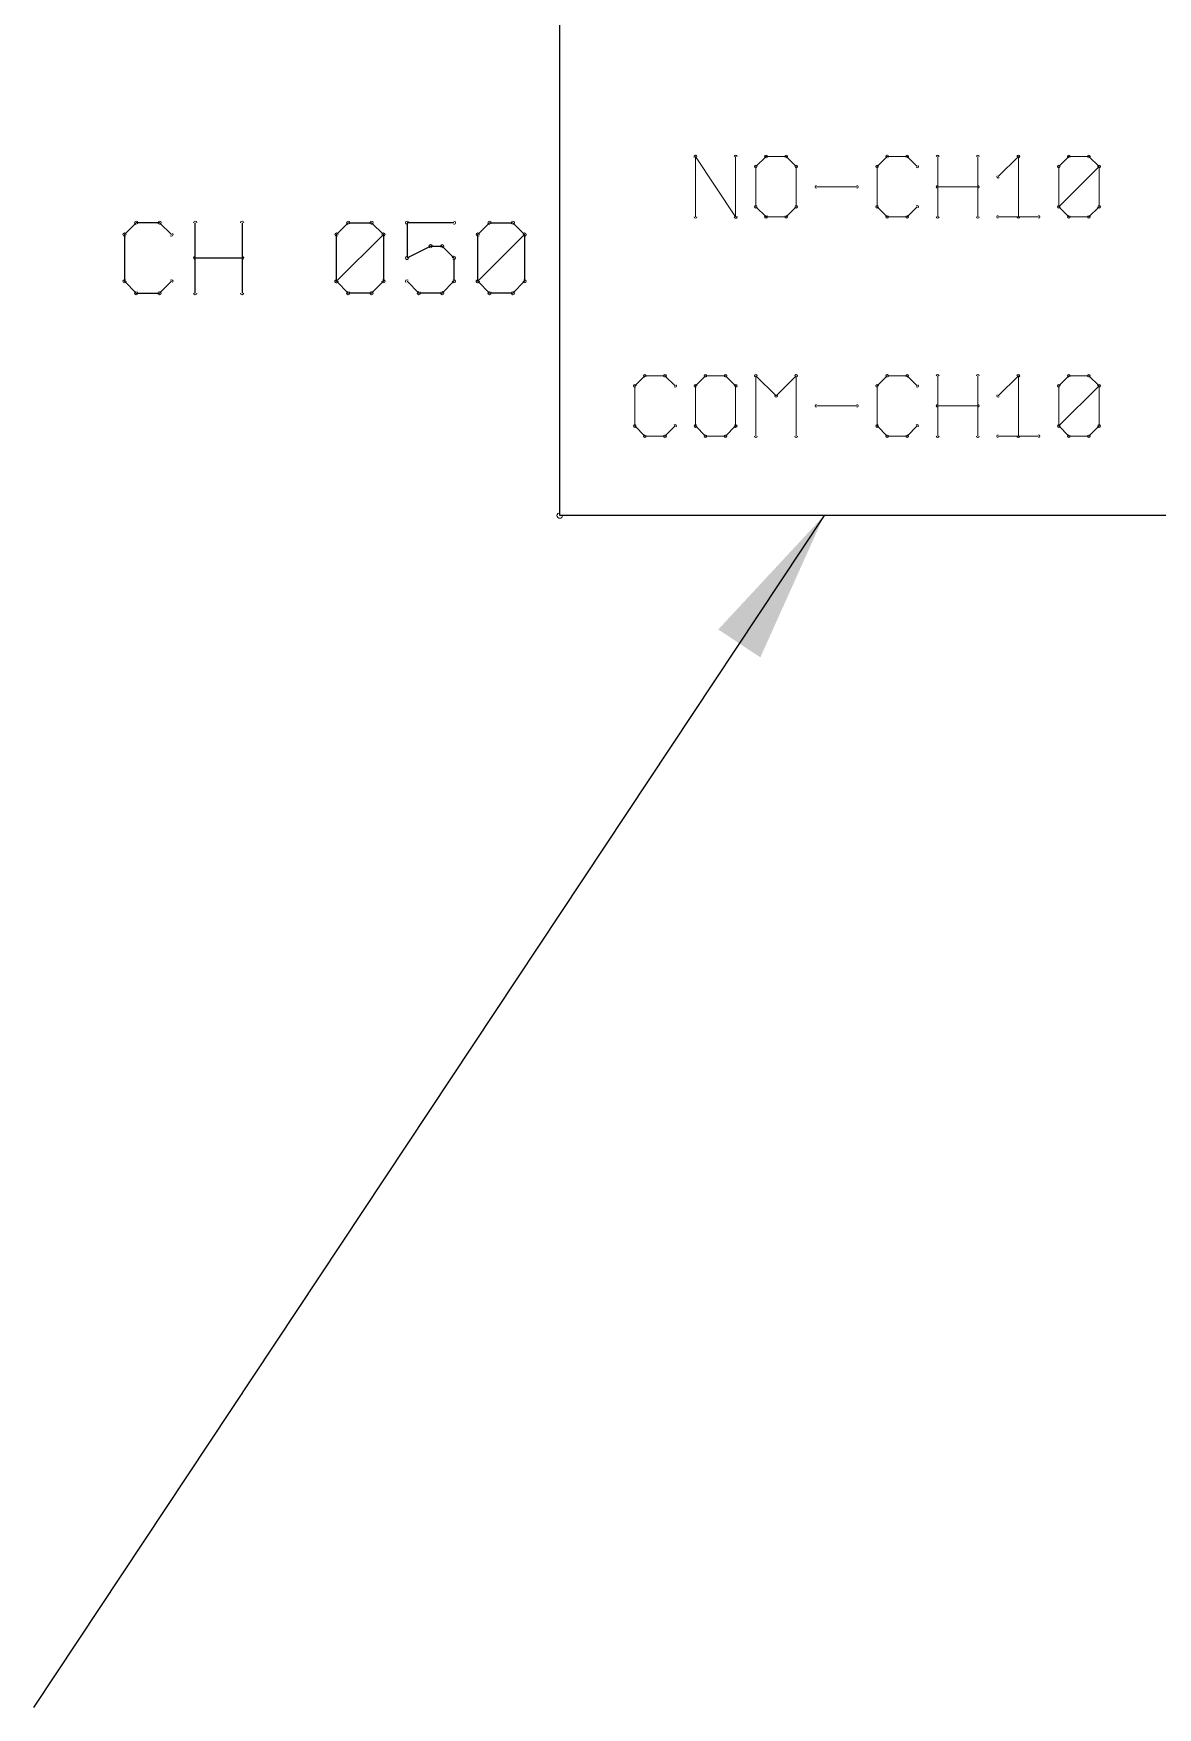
# Paper-space layout 'OUTPUT MODULE' of a CAD drawing. Header units: inches. Extents: x 0.9 to 16.5, y 0.5 to 10.7.
# Drawn here: x 3.62 to 4.645, y 2.512 to 4.04 of the extents above; entities that cross this region are included whole.
import ezdxf

# ---------------------------------------------------------------- set-up
doc = ezdxf.new("R2010")
doc.units = ezdxf.units.IN
doc.header["$MEASUREMENT"] = 0
doc.layers.add('94', color=14, linetype='Continuous')
doc.layers.add('TEXT', color=4, linetype='Continuous')
doc.dimstyles.new('SLDDIMSTYLE0', dxfattribs={"dimtxt": 0.18, "dimasz": 0.14, "dimexe": 0, "dimexo": 0.0625, "dimgap": 0, "dimtad": 0, "dimtih": 1, "dimtoh": 1, "dimdec": 0, "dimrnd": 1e-09, "dimzin": 0, "dimdsep": 46, "dimtxsty": 'Standard', "dimsah": 1, "dimcen": 0.09, "dimadec": 0, "dimazin": 0, "dimtfac": 0.14, "dimtdec": 0, "dimtofl": 0, "dimtmove": 0, "dimatfit": 3, "dimfxl": 0, "dimfrac": 2, "dimtolj": 1, "dimtzin": 0, "dimarcsym": 0})

psp = doc.layouts.new('OUTPUT MODULE')

# ---------------------------------------------------------------- linework, layer by layer
at = {"layer": '94', "lineweight": 25}
for p, q in [((4.1, 3.6), (4.1, 7.6)), ((4.7, 3.6), (4.1, 3.6))]:
    psp.add_line(p, q, dxfattribs=at)
at = {"layer": '94', "lineweight": 18}
for start, end in [(90, 270), (180, 0)]:
    psp.add_arc((4.1, 3.6), 0.0025, start, end, dxfattribs=at)
at = {"layer": 'TEXT', "lineweight": 18}
for p, q in [((4.2238, 3.8725), (4.2238, 3.9275)), ((4.2238, 3.9275), (4.2605, 3.8725)), ((4.2605, 3.8725), (4.2605, 3.9275)), ((4.2882, 3.9275), (4.279, 3.9184)), ((4.3065, 3.9275), (4.2882, 3.9275)), ((4.3157, 3.9184), (4.3065, 3.9275)), ((4.3987, 3.9275), (4.3895, 3.9184)), ((4.417, 3.9275), (4.3987, 3.9275)), ((4.4262, 3.9184), (4.417, 3.9275)), ((4.4448, 3.8725), (4.4448, 3.9275)), ((4.4815, 3.9275), (4.4815, 3.8725)), ((4.5, 3.9092), (4.5184, 3.9275)), ((4.5184, 3.9275), (4.5184, 3.8725)), ((4.5553, 3.9184), (4.5644, 3.9275)), ((4.5644, 3.9275), (4.5828, 3.9275)), ((4.5828, 3.9275), (4.592, 3.9184)), ((4.279, 3.9184), (4.279, 3.8817)), ((4.3157, 3.8817), (4.3157, 3.9184)), ((4.3895, 3.9184), (4.3895, 3.8817)), ((4.5553, 3.8817), (4.5553, 3.9184)), ((4.5553, 3.8817), (4.592, 3.9184)), ((4.592, 3.9184), (4.592, 3.8817)), ((4.3343, 3.9), (4.371, 3.9)), ((4.4448, 3.9), (4.4815, 3.9)), ((4.279, 3.8817), (4.2882, 3.8725)), ((4.3065, 3.8725), (4.3157, 3.8817)), ((4.3895, 3.8817), (4.3987, 3.8725)), ((4.417, 3.8725), (4.4262, 3.8817)), ((4.5644, 3.8725), (4.5553, 3.8817)), ((4.592, 3.8817), (4.5828, 3.8725)), ((4.2882, 3.8725), (4.3065, 3.8725)), ((4.3987, 3.8725), (4.417, 3.8725)), ((4.5, 3.8725), (4.5367, 3.8725)), ((4.5828, 3.8725), (4.5644, 3.8725)), ((4.1777, 3.7275), (4.1685, 3.7184)), ((4.196, 3.7275), (4.1777, 3.7275)), ((4.2052, 3.7184), (4.196, 3.7275)), ((4.2329, 3.7275), (4.2238, 3.7184)), ((4.2513, 3.7275), (4.2329, 3.7275)), ((4.2605, 3.7184), (4.2513, 3.7275)), ((4.279, 3.6725), (4.279, 3.7275)), ((4.279, 3.7275), (4.2974, 3.7092)), ((4.2974, 3.7092), (4.3157, 3.7275)), ((4.3157, 3.7275), (4.3157, 3.6725)), ((4.3987, 3.7275), (4.3895, 3.7184)), ((4.417, 3.7275), (4.3987, 3.7275)), ((4.4262, 3.7184), (4.417, 3.7275)), ((4.4448, 3.6725), (4.4448, 3.7275)), ((4.4815, 3.7275), (4.4815, 3.6725)), ((4.5, 3.7092), (4.5184, 3.7275)), ((4.5184, 3.7275), (4.5184, 3.6725)), ((4.5553, 3.7184), (4.5644, 3.7275)), ((4.5644, 3.7275), (4.5828, 3.7275)), ((4.5828, 3.7275), (4.592, 3.7184)), ((4.1685, 3.7184), (4.1685, 3.6817)), ((4.2238, 3.7184), (4.2238, 3.6817)), ((4.2605, 3.6817), (4.2605, 3.7184)), ((4.3895, 3.7184), (4.3895, 3.6817)), ((4.5553, 3.6817), (4.5553, 3.7184)), ((4.5553, 3.6817), (4.592, 3.7184)), ((4.592, 3.7184), (4.592, 3.6817)), ((4.3343, 3.7), (4.371, 3.7)), ((4.4448, 3.7), (4.4815, 3.7)), ((4.1685, 3.6817), (4.1777, 3.6725)), ((4.196, 3.6725), (4.2052, 3.6817)), ((4.2238, 3.6817), (4.2329, 3.6725)), ((4.2513, 3.6725), (4.2605, 3.6817)), ((4.3895, 3.6817), (4.3987, 3.6725)), ((4.417, 3.6725), (4.4262, 3.6817)), ((4.5644, 3.6725), (4.5553, 3.6817)), ((4.592, 3.6817), (4.5828, 3.6725)), ((4.1777, 3.6725), (4.196, 3.6725)), ((4.2329, 3.6725), (4.2513, 3.6725)), ((4.3987, 3.6725), (4.417, 3.6725)), ((4.5, 3.6725), (4.5367, 3.6725)), ((4.5828, 3.6725), (4.5644, 3.6725))]:
    psp.add_line(p, q, dxfattribs=at)
at = {"layer": 'TEXT', "lineweight": 25}
for p, q in [((3.7137, 3.8671), (3.703, 3.8564)), ((3.735, 3.8671), (3.7137, 3.8671)), ((3.7457, 3.8564), (3.735, 3.8671)), ((3.7675, 3.803), (3.7675, 3.8671)), ((3.8102, 3.8671), (3.8102, 3.803)), ((3.8964, 3.8564), (3.907, 3.8671)), ((3.907, 3.8671), (3.9284, 3.8671)), ((3.9284, 3.8671), (3.9391, 3.8564)), ((4.0035, 3.8671), (3.9608, 3.8671)), ((3.9608, 3.8671), (3.9608, 3.835)), ((4.0253, 3.8564), (4.036, 3.8671)), ((4.036, 3.8671), (4.0573, 3.8671)), ((4.0573, 3.8671), (4.068, 3.8564)), ((3.703, 3.8564), (3.703, 3.8137)), ((3.8964, 3.8137), (3.8964, 3.8564)), ((3.8964, 3.8137), (3.9391, 3.8564)), ((3.9391, 3.8564), (3.9391, 3.8137)), ((4.0253, 3.8137), (4.0253, 3.8564)), ((4.0253, 3.8137), (4.068, 3.8564)), ((4.068, 3.8564), (4.068, 3.8137)), ((3.7675, 3.835), (3.8102, 3.835)), ((3.9608, 3.835), (3.9822, 3.8457)), ((3.9822, 3.8457), (3.9928, 3.8457)), ((3.9928, 3.8457), (4.0035, 3.835)), ((4.0035, 3.835), (4.0035, 3.8137)), ((3.703, 3.8137), (3.7137, 3.803)), ((3.735, 3.803), (3.7457, 3.8137)), ((3.907, 3.803), (3.8964, 3.8137)), ((3.9391, 3.8137), (3.9284, 3.803)), ((3.9715, 3.803), (3.9608, 3.8137)), ((4.0035, 3.8137), (3.9928, 3.803)), ((4.036, 3.803), (4.0253, 3.8137)), ((4.068, 3.8137), (4.0573, 3.803)), ((3.7137, 3.803), (3.735, 3.803)), ((3.9284, 3.803), (3.907, 3.803)), ((3.9928, 3.803), (3.9715, 3.803)), ((4.0573, 3.803), (4.036, 3.803))]:
    psp.add_line(p, q, dxfattribs=at)
at = {"layer": 'TEXT', "lineweight": 18}
for centre, radius, start, end in [((4.2238, 3.9275), 0.00125, 0, 180), ((4.2238, 3.9275), 0.00125, 33.6646, 213.6646), ((4.2605, 3.9275), 0.00125, 0, 180), ((4.2882, 3.9275), 0.00125, 90, 270), ((4.2882, 3.9275), 0.00125, 315, 135), ((4.3065, 3.9275), 0.00125, 45, 225), ((4.3065, 3.9275), 0.00125, 270, 90), ((4.3987, 3.9275), 0.00125, 90, 270), ((4.3987, 3.9275), 0.00125, 314.9838, 134.9838), ((4.417, 3.9275), 0.00125, 45.0162, 225.0162), ((4.417, 3.9275), 0.00125, 270, 90), ((4.4448, 3.9275), 0.00125, 0, 180), ((4.4815, 3.9275), 0.00125, 0, 180), ((4.5184, 3.9275), 0.00125, 0, 180), ((4.5184, 3.9275), 0.00125, 315, 135), ((4.5644, 3.9275), 0.00125, 90, 270), ((4.5644, 3.9275), 0.00125, 315, 135), ((4.5828, 3.9275), 0.00125, 45, 225), ((4.5828, 3.9275), 0.00125, 270, 90), ((4.279, 3.9184), 0.00125, 0, 180), ((4.279, 3.9184), 0.00125, 135.0162, 315.0162), ((4.3157, 3.9184), 0.00125, 0, 180), ((4.3157, 3.9184), 0.00125, 224.9838, 44.9838), ((4.3895, 3.9184), 0.00125, 0, 180), ((4.3895, 3.9184), 0.00125, 135.0162, 315.0162), ((4.4262, 3.9184), 0.00125, 224.9838, 44.9838), ((4.5, 3.9092), 0.00125, 134.9838, 314.9838), ((4.5553, 3.9184), 0.00125, 0, 180), ((4.5553, 3.9184), 0.00125, 135, 315), ((4.592, 3.9184), 0.00125, 0, 180), ((4.592, 3.9184), 0.00125, 315, 135), ((4.592, 3.9184), 0.00125, 225, 45), ((4.3343, 3.9), 0.00125, 90, 270), ((4.371, 3.9), 0.00125, 270, 90), ((4.4448, 3.9), 0.00125, 90, 270), ((4.4815, 3.9), 0.00125, 270, 90), ((4.279, 3.8817), 0.00125, 44.9838, 224.9838), ((4.279, 3.8817), 0.00125, 180, 0), ((4.3157, 3.8817), 0.00125, 180, 0), ((4.3157, 3.8817), 0.00125, 315.0162, 135.0162), ((4.3895, 3.8817), 0.00125, 44.9838, 224.9838), ((4.3895, 3.8817), 0.00125, 180, 0), ((4.4262, 3.8817), 0.00125, 315.0162, 135.0162), ((4.5553, 3.8817), 0.00125, 45, 225), ((4.5553, 3.8817), 0.00125, 135, 315), ((4.5553, 3.8817), 0.00125, 180, 0), ((4.592, 3.8817), 0.00125, 180, 0), ((4.592, 3.8817), 0.00125, 315, 135), ((3.7137, 3.8671), 0.0015, 90, 270), ((3.7137, 3.8671), 0.0015, 315, 135), ((3.735, 3.8671), 0.0015, 45, 225), ((3.735, 3.8671), 0.0015, 270, 90), ((3.7675, 3.8671), 0.0015, 0, 180), ((3.8102, 3.8671), 0.0015, 0, 180), ((3.907, 3.8671), 0.0015, 90, 270), ((3.907, 3.8671), 0.0015, 315, 135), ((3.9284, 3.8671), 0.0015, 45, 225), ((3.9284, 3.8671), 0.0015, 270, 90), ((3.9608, 3.8671), 0.0015, 90, 270), ((3.9608, 3.8671), 0.0015, 0, 180), ((4.0035, 3.8671), 0.0015, 270, 90), ((4.036, 3.8671), 0.0015, 90, 270), ((4.036, 3.8671), 0.0015, 315, 135), ((4.0573, 3.8671), 0.0015, 45, 225), ((4.0573, 3.8671), 0.0015, 270, 90), ((4.2238, 3.8725), 0.00125, 180, 0), ((4.2605, 3.8725), 0.00125, 180, 0), ((4.2605, 3.8725), 0.00125, 213.6646, 33.6646), ((4.2882, 3.8725), 0.00125, 90, 270), ((4.2882, 3.8725), 0.00125, 225, 45), ((4.3065, 3.8725), 0.00125, 135, 315), ((4.3065, 3.8725), 0.00125, 270, 90), ((4.3987, 3.8725), 0.00125, 90, 270), ((4.3987, 3.8725), 0.00125, 225.0162, 45.0162), ((4.417, 3.8725), 0.00125, 134.9838, 314.9838), ((4.417, 3.8725), 0.00125, 270, 90), ((4.4448, 3.8725), 0.00125, 180, 0), ((4.4815, 3.8725), 0.00125, 180, 0), ((4.5, 3.8725), 0.00125, 90, 270), ((4.5184, 3.8725), 0.00125, 180, 0), ((4.5367, 3.8725), 0.00125, 270, 90), ((4.5644, 3.8725), 0.00125, 90, 270), ((4.5644, 3.8725), 0.00125, 225, 45), ((4.5828, 3.8725), 0.00125, 135, 315), ((4.5828, 3.8725), 0.00125, 270, 90), ((3.703, 3.8564), 0.0015, 0, 180), ((3.703, 3.8564), 0.0015, 135, 315), ((3.7457, 3.8564), 0.0015, 225, 45), ((3.8964, 3.8564), 0.0015, 0, 180), ((3.8964, 3.8564), 0.0015, 135, 315), ((3.9391, 3.8564), 0.0015, 0, 180), ((3.9391, 3.8564), 0.0015, 315, 135), ((3.9391, 3.8564), 0.0015, 225, 45), ((4.0253, 3.8564), 0.0015, 0, 180), ((4.0253, 3.8564), 0.0015, 135, 315), ((4.068, 3.8564), 0.0015, 0, 180), ((4.068, 3.8564), 0.0015, 315, 135), ((4.068, 3.8564), 0.0015, 225, 45), ((3.7675, 3.835), 0.0015, 90, 270), ((3.8102, 3.835), 0.0015, 270, 90), ((3.9608, 3.835), 0.0015, 116.5736, 296.5736), ((3.9608, 3.835), 0.0015, 180, 0), ((3.9822, 3.8457), 0.0015, 90, 270), ((3.9822, 3.8457), 0.0015, 296.548, 116.548), ((3.9928, 3.8457), 0.0015, 45.0135, 225.0135), ((3.9928, 3.8457), 0.0015, 270, 90), ((4.0035, 3.835), 0.0015, 0, 180), ((4.0035, 3.835), 0.0015, 224.9865, 44.9865), ((3.703, 3.8137), 0.0015, 44.9865, 224.9865), ((3.703, 3.8137), 0.0015, 180, 0), ((3.7137, 3.803), 0.0015, 90, 270), ((3.7137, 3.803), 0.0015, 225.0135, 45.0135), ((3.735, 3.803), 0.0015, 134.9865, 314.9865), ((3.735, 3.803), 0.0015, 270, 90), ((3.7457, 3.8137), 0.0015, 315.0135, 135.0135), ((3.8964, 3.8137), 0.0015, 44.9865, 224.9865), ((3.8964, 3.8137), 0.0015, 135.0135, 315.0135), ((3.8964, 3.8137), 0.0015, 180, 0), ((3.907, 3.803), 0.0015, 90, 270), ((3.907, 3.803), 0.0015, 225.0135, 45.0135), ((3.9284, 3.803), 0.0015, 134.9865, 314.9865), ((3.9284, 3.803), 0.0015, 270, 90), ((3.9391, 3.8137), 0.0015, 180, 0), ((3.9391, 3.8137), 0.0015, 315.0135, 135.0135), ((3.9608, 3.8137), 0.0015, 44.9865, 224.9865), ((3.9715, 3.803), 0.0015, 90, 270), ((3.9715, 3.803), 0.0015, 225.0135, 45.0135), ((3.9928, 3.803), 0.0015, 134.9865, 314.9865), ((3.9928, 3.803), 0.0015, 270, 90), ((4.0035, 3.8137), 0.0015, 180, 0), ((4.0035, 3.8137), 0.0015, 315.0135, 135.0135), ((4.0253, 3.8137), 0.0015, 44.9865, 224.9865), ((4.0253, 3.8137), 0.0015, 135.0135, 315.0135), ((4.0253, 3.8137), 0.0015, 180, 0), ((4.036, 3.803), 0.0015, 90, 270), ((4.036, 3.803), 0.0015, 225.0135, 45.0135), ((4.0573, 3.803), 0.0015, 134.9865, 314.9865), ((4.0573, 3.803), 0.0015, 270, 90), ((4.068, 3.8137), 0.0015, 180, 0), ((4.068, 3.8137), 0.0015, 315.0135, 135.0135), ((3.7675, 3.803), 0.0015, 180, 0), ((3.8102, 3.803), 0.0015, 180, 0), ((4.1777, 3.7275), 0.00125, 90, 270), ((4.1777, 3.7275), 0.00125, 315, 135), ((4.196, 3.7275), 0.00125, 45, 225), ((4.196, 3.7275), 0.00125, 270, 90), ((4.2329, 3.7275), 0.00125, 90, 270), ((4.2329, 3.7275), 0.00125, 315, 135), ((4.2513, 3.7275), 0.00125, 45, 225), ((4.2513, 3.7275), 0.00125, 270, 90), ((4.279, 3.7275), 0.00125, 0, 180), ((4.279, 3.7275), 0.00125, 45.0162, 225.0162), ((4.3157, 3.7275), 0.00125, 0, 180), ((4.3157, 3.7275), 0.00125, 314.9838, 134.9838), ((4.3987, 3.7275), 0.00125, 90, 270), ((4.3987, 3.7275), 0.00125, 314.9838, 134.9838), ((4.417, 3.7275), 0.00125, 45.0162, 225.0162), ((4.417, 3.7275), 0.00125, 270, 90), ((4.4448, 3.7275), 0.00125, 0, 180), ((4.4815, 3.7275), 0.00125, 0, 180), ((4.5184, 3.7275), 0.00125, 0, 180), ((4.5184, 3.7275), 0.00125, 315, 135), ((4.5644, 3.7275), 0.00125, 90, 270), ((4.5644, 3.7275), 0.00125, 315, 135), ((4.5828, 3.7275), 0.00125, 45, 225), ((4.5828, 3.7275), 0.00125, 270, 90), ((4.1685, 3.7184), 0.00125, 0, 180), ((4.1685, 3.7184), 0.00125, 135.0162, 315.0162), ((4.2052, 3.7184), 0.00125, 224.9838, 44.9838), ((4.2238, 3.7184), 0.00125, 0, 180), ((4.2238, 3.7184), 0.00125, 135, 315), ((4.2605, 3.7184), 0.00125, 0, 180), ((4.2605, 3.7184), 0.00125, 225, 45), ((4.3895, 3.7184), 0.00125, 0, 180), ((4.3895, 3.7184), 0.00125, 135.0162, 315.0162), ((4.4262, 3.7184), 0.00125, 224.9838, 44.9838), ((4.5553, 3.7184), 0.00125, 0, 180), ((4.5553, 3.7184), 0.00125, 135, 315), ((4.592, 3.7184), 0.00125, 0, 180), ((4.592, 3.7184), 0.00125, 315, 135), ((4.592, 3.7184), 0.00125, 225, 45), ((4.2974, 3.7092), 0.00125, 134.9838, 314.9838), ((4.2974, 3.7092), 0.00125, 225.0162, 45.0162), ((4.3343, 3.7), 0.00125, 90, 270), ((4.371, 3.7), 0.00125, 270, 90), ((4.4448, 3.7), 0.00125, 90, 270), ((4.4815, 3.7), 0.00125, 270, 90), ((4.5, 3.7092), 0.00125, 135, 315), ((4.1685, 3.6817), 0.00125, 44.9838, 224.9838), ((4.1685, 3.6817), 0.00125, 180, 0), ((4.2052, 3.6817), 0.00125, 315.0162, 135.0162), ((4.2238, 3.6817), 0.00125, 45, 225), ((4.2238, 3.6817), 0.00125, 180, 0), ((4.2605, 3.6817), 0.00125, 180, 0), ((4.2605, 3.6817), 0.00125, 315, 135), ((4.3895, 3.6817), 0.00125, 44.9838, 224.9838), ((4.3895, 3.6817), 0.00125, 180, 0), ((4.4262, 3.6817), 0.00125, 315.0162, 135.0162), ((4.5553, 3.6817), 0.00125, 45, 225), ((4.5553, 3.6817), 0.00125, 135, 315), ((4.5553, 3.6817), 0.00125, 180, 0), ((4.592, 3.6817), 0.00125, 180, 0), ((4.592, 3.6817), 0.00125, 315, 135), ((4.1777, 3.6725), 0.00125, 90, 270), ((4.1777, 3.6725), 0.00125, 225, 45), ((4.196, 3.6725), 0.00125, 135, 315), ((4.196, 3.6725), 0.00125, 270, 90), ((4.2329, 3.6725), 0.00125, 90, 270), ((4.2329, 3.6725), 0.00125, 225, 45), ((4.2513, 3.6725), 0.00125, 135, 315), ((4.2513, 3.6725), 0.00125, 270, 90), ((4.279, 3.6725), 0.00125, 180, 0), ((4.3157, 3.6725), 0.00125, 180, 0), ((4.3987, 3.6725), 0.00125, 90, 270), ((4.3987, 3.6725), 0.00125, 225.0162, 45.0162), ((4.417, 3.6725), 0.00125, 134.9838, 314.9838), ((4.417, 3.6725), 0.00125, 270, 90), ((4.4448, 3.6725), 0.00125, 180, 0), ((4.4815, 3.6725), 0.00125, 180, 0), ((4.5, 3.6725), 0.00125, 90, 270), ((4.5184, 3.6725), 0.00125, 180, 0), ((4.5367, 3.6725), 0.00125, 270, 90), ((4.5644, 3.6725), 0.00125, 90, 270), ((4.5644, 3.6725), 0.00125, 225, 45), ((4.5828, 3.6725), 0.00125, 135, 315), ((4.5828, 3.6725), 0.00125, 270, 90)]:
    psp.add_arc(centre, radius, start, end, dxfattribs=at)

# ---------------------------------------------------------------- leaders
at = {"layer": 'TEXT'}
psp.add_leader([(4.3412, 3.6), (3.6199, 2.5125)], dimstyle='SLDDIMSTYLE0', dxfattribs=at)

doc.saveas('drawing.dxf')
